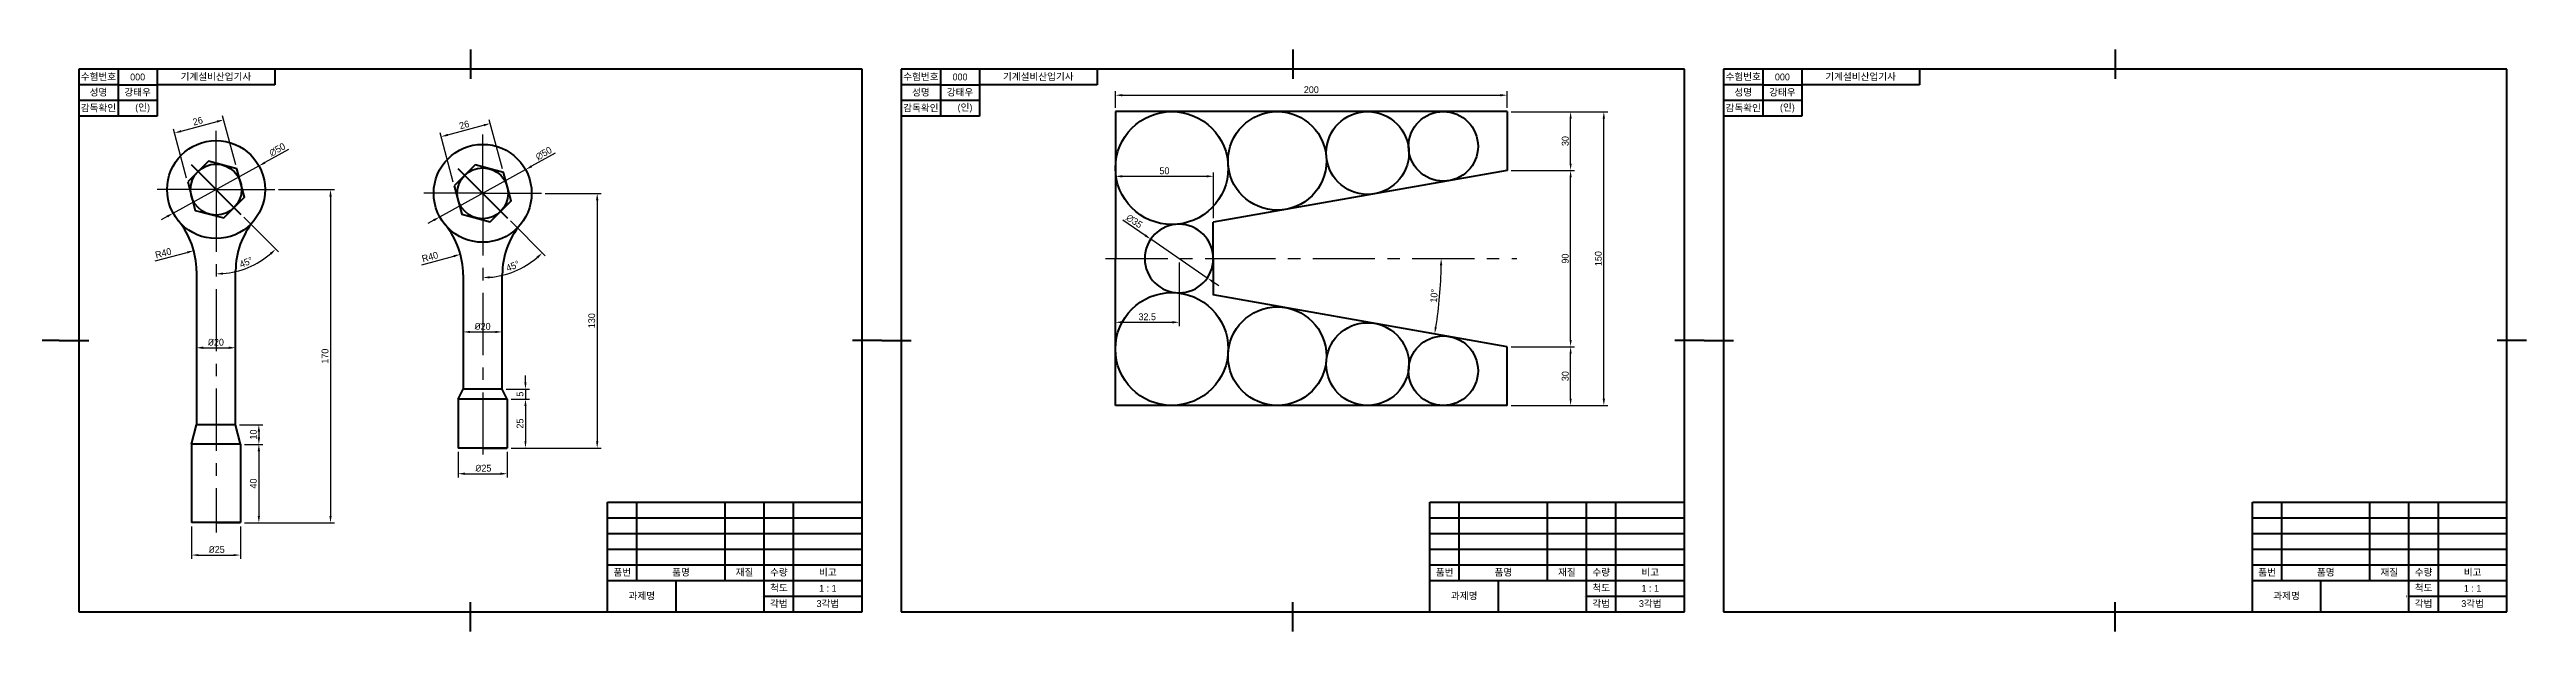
# Model space of a CAD drawing. Header units: millimetres. Extents: x 0 to 2520, y 0 to 297.
# Drawn here: x 1255 to 2520, y 0 to 297 of the extents above; entities that cross this region are included whole.
import ezdxf

# ---------------------------------------------------------------- set-up
doc = ezdxf.new("R2010")
doc.units = ezdxf.units.MM
doc.linetypes.add('CENTER', pattern=[50.8, 31.75, -6.35, 6.35, -6.35])
for name, color, linetype, lineweight in [('1.윤곽선', 5, 'Continuous', 70), ('2.외형선', 3, 'Continuous', 50), ('4.일반주서', 2, 'Continuous', 35), ('5.중심선', 1, 'CENTER', 25)]:
    doc.layers.add(name, color=color, linetype=linetype, lineweight=lineweight)
doc.styles.add('굴림', font='')
doc.styles.get('굴림').set_extended_font_data('Gulim')
doc.dimstyles.new('기계제도기능사치수', dxfattribs={"dimtxt": 3.5, "dimasz": 3.5, "dimexe": 2, "dimexo": 2, "dimgap": 1, "dimtad": 1, "dimdsep": 46, "dimtxsty": '굴림', "dimcen": 2.5, "dimclrd": 1, "dimclre": 1, "dimclrt": 2, "dimazin": 2, "dimtfac": 1, "dimtmove": 0, "dimatfit": 3, "dimfxl": 1, "dimarcsym": 0})

# ---------------------------------------------------------------- blocks, each defined once
blk = doc.blocks.new('*D20')
at = {"layer": '2.외형선', "color": 1, "lineweight": -2, "transparency": 16777216}
for p, q in [((1372, 225.5), (1400.5, 225.5)), ((1398.5, 222), (1398.5, 59)), ((1354.5, 55.5), (1400.5, 55.5))]:
    blk.add_line(p, q, dxfattribs=at)
at = {"layer": '2.외형선', "color": 1, "transparency": 16777216}
for points in [[(1397.9, 222), (1399.1, 222), (1398.5, 225.5)], [(1397.9, 59), (1399.1, 59), (1398.5, 55.5)]]:
    blk.add_solid(points, dxfattribs=at)
at = {"layer": 'Defpoints', "color": 0, "transparency": 16777216}
for p in [(1370, 225.5), (1352.5, 55.5), (1398.5, 55.5)]:
    blk.add_point(p, dxfattribs=at)
at = {"layer": '2.외형선', "color": 2, "transparency": 16777216, "insert": (1395.7, 140.5), "char_height": 3.5, "attachment_point": 5, "rotation": 90, "style": '굴림'}
blk.add_mtext('170', dxfattribs=at)
blk = doc.blocks.new('*D21')
at = {"layer": '2.외형선', "color": 1, "lineweight": -2, "transparency": 16777216}
for p, q in [((1325, 231.4), (1318.3, 256.4)), ((1322.2, 255.3), (1340.6, 260.3)), ((1350.1, 238.1), (1343.4, 263.1))]:
    blk.add_line(p, q, dxfattribs=at)
at = {"layer": '2.외형선', "color": 1, "transparency": 16777216}
for points in [[(1322.1, 255.9), (1322.4, 254.8), (1318.8, 254.4)], [(1340.4, 260.8), (1340.7, 259.7), (1344, 261.2)]]:
    blk.add_solid(points, dxfattribs=at)
at = {"layer": 'Defpoints', "color": 0, "transparency": 16777216}
for p in [(1344, 261.2), (1325.5, 229.4), (1350.7, 236.2)]:
    blk.add_point(p, dxfattribs=at)
at = {"layer": '2.외형선', "color": 2, "transparency": 16777216, "insert": (1330.7, 260.5), "char_height": 3.5, "attachment_point": 5, "rotation": 15, "style": '굴림'}
blk.add_mtext('26', dxfattribs=at)
blk = doc.blocks.new('*D22')
at = {"layer": '2.외형선', "color": 1, "lineweight": -2, "transparency": 16777216}
for p, q in [((1377.1, 246), (1365, 239.3)), ((1318.1, 213.5), (1361.9, 237.6)), ((1315.1, 211.8), (1312, 210.1))]:
    blk.add_line(p, q, dxfattribs=at)
at = {"layer": '2.외형선', "color": 1, "transparency": 16777216}
for points in [[(1364.7, 239.8), (1365.3, 238.8), (1361.9, 237.6)], [(1314.8, 212.3), (1315.4, 211.3), (1318.1, 213.5)]]:
    blk.add_solid(points, dxfattribs=at)
at = {"layer": 'Defpoints', "color": 0, "transparency": 16777216}
for p in [(1361.9, 237.6), (1318.1, 213.5)]:
    blk.add_point(p, dxfattribs=at)
at = {"layer": '2.외형선', "color": 2, "transparency": 16777216, "insert": (1371.3, 245.9), "char_height": 3.5, "attachment_point": 5, "rotation": 28.8495, "style": '굴림'}
blk.add_mtext('∅50', dxfattribs=at)
blk = doc.blocks.new('*D24')
at = {"layer": '2.외형선', "color": 1, "lineweight": -2, "transparency": 16777216}
blk.add_line((1354.2, 211.4), (1371.9, 193.7), dxfattribs=at)
blk.add_arc((1340, 225.5), 43, 274.6618, 310.3382, dxfattribs=at)
at = {"layer": '2.외형선', "color": 1, "transparency": 16777216}
for points in [[(1367.5, 193.2), (1368.3, 192.3), (1370.5, 195.1)], [(1343.6, 182.1), (1343.5, 183.2), (1340, 182.5)]]:
    blk.add_solid(points, dxfattribs=at)
at = {"layer": 'Defpoints', "color": 0, "transparency": 16777216}
for p in [(1327.3, 238.3), (1340, 225.5), (1352.8, 212.8), (1351.2, 184), (1340, 50.5)]:
    blk.add_point(p, dxfattribs=at)
at = {"layer": '2.외형선', "color": 2, "transparency": 16777216, "insert": (1355.4, 188.4), "char_height": 3.5, "attachment_point": 5, "rotation": 22.5, "style": '굴림'}
blk.add_mtext('45°', dxfattribs=at)
blk = doc.blocks.new('*D25')
at = {"layer": '2.외형선', "color": 1, "lineweight": -2, "transparency": 16777216}
blk.add_line((1309, 189.1), (1325.3, 193.5), dxfattribs=at)
at = {"layer": '2.외형선', "color": 1, "transparency": 16777216}
blk.add_solid([(1325.1, 194), (1325.5, 192.9), (1328.7, 194.4)], dxfattribs=at)
at = {"layer": 'Defpoints', "color": 0, "transparency": 16777216}
for p in [(1328.7, 194.4), (1290, 184)]:
    blk.add_point(p, dxfattribs=at)
at = {"layer": '2.외형선', "color": 2, "transparency": 16777216, "insert": (1313.1, 193.1), "char_height": 3.5, "attachment_point": 5, "rotation": 15.0154, "style": '굴림'}
blk.add_mtext('R40', dxfattribs=at)
blk = doc.blocks.new('*D26')
at = {"layer": '2.외형선', "color": 1, "lineweight": -2, "transparency": 16777216}
blk.add_line((1333.5, 144.8), (1346.5, 144.8), dxfattribs=at)
at = {"layer": '2.외형선', "color": 1, "transparency": 16777216}
for points in [[(1333.5, 145.4), (1333.5, 144.2), (1330, 144.8)], [(1346.5, 145.4), (1346.5, 144.2), (1350, 144.8)]]:
    blk.add_solid(points, dxfattribs=at)
at = {"layer": 'Defpoints', "color": 0, "transparency": 16777216}
for p in [(1330, 144.8), (1350, 144.8), (1350, 144.8)]:
    blk.add_point(p, dxfattribs=at)
at = {"layer": '2.외형선', "color": 2, "transparency": 16777216, "insert": (1340, 147.6), "char_height": 3.5, "attachment_point": 5, "style": '굴림'}
blk.add_mtext('{\\fISOCPEUR|b0|i0|c0|p34;%%C}20', dxfattribs=at)
blk = doc.blocks.new('*D27')
at = {"layer": '2.외형선', "color": 1, "lineweight": -2, "transparency": 16777216}
for p, q in [((1327.5, 53.5), (1327.5, 37)), ((1352.5, 53.5), (1352.5, 37)), ((1331, 39), (1349, 39))]:
    blk.add_line(p, q, dxfattribs=at)
at = {"layer": '2.외형선', "color": 1, "transparency": 16777216}
for points in [[(1331, 39.5), (1331, 38.4), (1327.5, 39)], [(1349, 39.5), (1349, 38.4), (1352.5, 39)]]:
    blk.add_solid(points, dxfattribs=at)
at = {"layer": 'Defpoints', "color": 0, "transparency": 16777216}
for p in [(1327.5, 55.5), (1352.5, 55.5), (1352.5, 39)]:
    blk.add_point(p, dxfattribs=at)
at = {"layer": '2.외형선', "color": 2, "transparency": 16777216, "insert": (1340.4, 41.8), "char_height": 3.5, "attachment_point": 5, "style": '굴림'}
blk.add_mtext('{\\fISOCPEUR|b0|i0|c0|p34;%%C}25', dxfattribs=at)
blk = doc.blocks.new('*D28')
at = {"layer": '2.외형선', "color": 1, "lineweight": -2, "transparency": 16777216}
for p, q in [((1352, 105.5), (1363.9, 105.5)), ((1361.9, 102), (1361.9, 99)), ((1354.5, 95.5), (1363.9, 95.5))]:
    blk.add_line(p, q, dxfattribs=at)
at = {"layer": '2.외형선', "color": 1, "transparency": 16777216}
for points in [[(1361.3, 102), (1362.5, 102), (1361.9, 105.5)], [(1361.3, 99), (1362.5, 99), (1361.9, 95.5)]]:
    blk.add_solid(points, dxfattribs=at)
at = {"layer": 'Defpoints', "color": 0, "transparency": 16777216}
for p in [(1350, 105.5), (1352.5, 95.5), (1361.9, 95.5)]:
    blk.add_point(p, dxfattribs=at)
at = {"layer": '2.외형선', "color": 2, "transparency": 16777216, "insert": (1359.1, 100.5), "char_height": 3.5, "attachment_point": 5, "rotation": 90, "style": '굴림'}
blk.add_mtext('10', dxfattribs=at)
blk = doc.blocks.new('*D29')
at = {"layer": '2.외형선', "color": 1, "lineweight": -2, "transparency": 16777216}
for p, q in [((1354.5, 95.5), (1363.9, 95.5)), ((1361.9, 92), (1361.9, 59)), ((1354.5, 55.5), (1363.9, 55.5))]:
    blk.add_line(p, q, dxfattribs=at)
at = {"layer": '2.외형선', "color": 1, "transparency": 16777216}
for points in [[(1361.3, 92), (1362.5, 92), (1361.9, 95.5)], [(1361.3, 59), (1362.5, 59), (1361.9, 55.5)]]:
    blk.add_solid(points, dxfattribs=at)
at = {"layer": 'Defpoints', "color": 0, "transparency": 16777216}
for p in [(1352.5, 95.5), (1352.5, 55.5), (1361.9, 55.5)]:
    blk.add_point(p, dxfattribs=at)
at = {"layer": '2.외형선', "color": 2, "transparency": 16777216, "insert": (1359.1, 75.5), "char_height": 3.5, "attachment_point": 5, "rotation": 90, "style": '굴림'}
blk.add_mtext('40', dxfattribs=at)
blk = doc.blocks.new('*D30')
at = {"layer": '2.외형선', "color": 1, "lineweight": -2, "transparency": 16777216}
for p, q in [((1508.2, 223.6), (1536.7, 223.6)), ((1534.7, 220.1), (1534.7, 97.1)), ((1490.7, 93.6), (1536.7, 93.6))]:
    blk.add_line(p, q, dxfattribs=at)
at = {"layer": '2.외형선', "color": 1, "transparency": 16777216}
for points in [[(1534.1, 220.1), (1535.3, 220.1), (1534.7, 223.6)], [(1534.1, 97.1), (1535.3, 97.1), (1534.7, 93.6)]]:
    blk.add_solid(points, dxfattribs=at)
at = {"layer": 'Defpoints', "color": 0, "transparency": 16777216}
for p in [(1506.2, 223.6), (1488.7, 93.6), (1534.7, 93.6)]:
    blk.add_point(p, dxfattribs=at)
at = {"layer": '2.외형선', "color": 2, "transparency": 16777216, "insert": (1531.9, 158.6), "char_height": 3.5, "attachment_point": 5, "rotation": 90, "style": '굴림'}
blk.add_mtext('130', dxfattribs=at)
blk = doc.blocks.new('*D31')
at = {"layer": '2.외형선', "color": 1, "lineweight": -2, "transparency": 16777216}
for p, q in [((1461.2, 229.4), (1454.5, 254.5)), ((1458.4, 253.4), (1476.7, 258.4)), ((1486.3, 236.2), (1479.6, 261.2))]:
    blk.add_line(p, q, dxfattribs=at)
at = {"layer": '2.외형선', "color": 1, "transparency": 16777216}
for points in [[(1458.2, 254), (1458.5, 252.9), (1455, 252.5)], [(1476.6, 258.9), (1476.9, 257.8), (1480.1, 259.3)]]:
    blk.add_solid(points, dxfattribs=at)
at = {"layer": 'Defpoints', "color": 0, "transparency": 16777216}
for p in [(1480.1, 259.3), (1486.8, 234.2), (1461.7, 227.5)]:
    blk.add_point(p, dxfattribs=at)
at = {"layer": '2.외형선', "color": 2, "transparency": 16777216, "insert": (1466.8, 258.6), "char_height": 3.5, "attachment_point": 5, "rotation": 15, "style": '굴림'}
blk.add_mtext('26', dxfattribs=at)
blk = doc.blocks.new('*D32')
at = {"layer": '2.외형선', "color": 1, "lineweight": -2, "transparency": 16777216}
for p, q in [((1513.3, 244.1), (1501.2, 237.4)), ((1454.3, 211.6), (1498.1, 235.7)), ((1451.3, 209.9), (1448.2, 208.2))]:
    blk.add_line(p, q, dxfattribs=at)
at = {"layer": '2.외형선', "color": 1, "transparency": 16777216}
for points in [[(1500.9, 237.9), (1501.5, 236.9), (1498.1, 235.7)], [(1451, 210.4), (1451.5, 209.4), (1454.3, 211.6)]]:
    blk.add_solid(points, dxfattribs=at)
at = {"layer": 'Defpoints', "color": 0, "transparency": 16777216}
for p in [(1498.1, 235.7), (1454.3, 211.6)]:
    blk.add_point(p, dxfattribs=at)
at = {"layer": '2.외형선', "color": 2, "transparency": 16777216, "insert": (1507.4, 244), "char_height": 3.5, "attachment_point": 5, "rotation": 28.8495, "style": '굴림'}
blk.add_mtext('∅50', dxfattribs=at)
blk = doc.blocks.new('*D33')
at = {"layer": '2.외형선', "color": 1, "lineweight": -2, "transparency": 16777216}
blk.add_line((1490.4, 209.5), (1508.1, 191.8), dxfattribs=at)
blk.add_arc((1476.2, 223.6), 43, 274.6618, 310.3382, dxfattribs=at)
at = {"layer": '2.외형선', "color": 1, "transparency": 16777216}
for points in [[(1503.7, 191.3), (1504.5, 190.4), (1506.6, 193.2)], [(1479.7, 180.2), (1479.7, 181.3), (1476.2, 180.6)]]:
    blk.add_solid(points, dxfattribs=at)
at = {"layer": 'Defpoints', "color": 0, "transparency": 16777216}
for p in [(1463.5, 236.4), (1476.2, 223.6), (1488.9, 210.9), (1487.4, 182.1), (1476.2, 58.6)]:
    blk.add_point(p, dxfattribs=at)
at = {"layer": '2.외형선', "color": 2, "transparency": 16777216, "insert": (1491.6, 186.5), "char_height": 3.5, "attachment_point": 5, "rotation": 22.5, "style": '굴림'}
blk.add_mtext('45°', dxfattribs=at)
blk = doc.blocks.new('*D34')
at = {"layer": '2.외형선', "color": 1, "lineweight": -2, "transparency": 16777216}
blk.add_line((1445.2, 187.2), (1461.5, 191.6), dxfattribs=at)
at = {"layer": '2.외형선', "color": 1, "transparency": 16777216}
blk.add_solid([(1461.3, 192.1), (1461.6, 191), (1464.9, 192.5)], dxfattribs=at)
at = {"layer": 'Defpoints', "color": 0, "transparency": 16777216}
for p in [(1464.9, 192.5), (1426.2, 182.1)]:
    blk.add_point(p, dxfattribs=at)
at = {"layer": '2.외형선', "color": 2, "transparency": 16777216, "insert": (1449.3, 191.2), "char_height": 3.5, "attachment_point": 5, "rotation": 15.0154, "style": '굴림'}
blk.add_mtext('R40', dxfattribs=at)
blk = doc.blocks.new('*D35')
at = {"layer": '2.외형선', "color": 1, "lineweight": -2, "transparency": 16777216}
for p, q in [((1469.7, 152.9), (1482.7, 152.9)), ((1486.2, 144.9), (1486.2, 154.9))]:
    blk.add_line(p, q, dxfattribs=at)
at = {"layer": '2.외형선', "color": 1, "transparency": 16777216}
for points in [[(1469.7, 153.4), (1469.7, 152.3), (1466.2, 152.9)], [(1482.7, 153.4), (1482.7, 152.3), (1486.2, 152.9)]]:
    blk.add_solid(points, dxfattribs=at)
at = {"layer": 'Defpoints', "color": 0, "transparency": 16777216}
for p in [(1466.2, 152.9), (1486.2, 152.9), (1486.2, 142.9)]:
    blk.add_point(p, dxfattribs=at)
at = {"layer": '2.외형선', "color": 2, "transparency": 16777216, "insert": (1476.2, 155.7), "char_height": 3.5, "attachment_point": 5, "style": '굴림'}
blk.add_mtext('{\\fISOCPEUR|b0|i0|c0|p34;%%C}20', dxfattribs=at)
blk = doc.blocks.new('*D36')
at = {"layer": '2.외형선', "color": 1, "lineweight": -2, "transparency": 16777216}
for p, q in [((1463.7, 91.6), (1463.7, 78.5)), ((1488.7, 91.6), (1488.7, 78.5)), ((1467.2, 80.5), (1485.2, 80.5))]:
    blk.add_line(p, q, dxfattribs=at)
at = {"layer": '2.외형선', "color": 1, "transparency": 16777216}
for points in [[(1467.2, 81.1), (1467.2, 79.9), (1463.7, 80.5)], [(1485.2, 81.1), (1485.2, 79.9), (1488.7, 80.5)]]:
    blk.add_solid(points, dxfattribs=at)
at = {"layer": 'Defpoints', "color": 0, "transparency": 16777216}
for p in [(1463.7, 93.6), (1488.7, 93.6), (1488.7, 80.5)]:
    blk.add_point(p, dxfattribs=at)
at = {"layer": '2.외형선', "color": 2, "transparency": 16777216, "insert": (1476.6, 83.3), "char_height": 3.5, "attachment_point": 5, "style": '굴림'}
blk.add_mtext('{\\fISOCPEUR|b0|i0|c0|p34;%%C}25', dxfattribs=at)
blk = doc.blocks.new('*D37')
at = {"layer": '2.외형선', "color": 1, "lineweight": -2, "transparency": 16777216}
for p, q in [((1498.1, 127.1), (1498.1, 130.6)), ((1488.2, 123.6), (1500.1, 123.6)), ((1490.7, 118.6), (1500.1, 118.6)), ((1498.1, 123.6), (1498.1, 118.6)), ((1498.1, 115.1), (1498.1, 111.6))]:
    blk.add_line(p, q, dxfattribs=at)
at = {"layer": '2.외형선', "color": 1, "transparency": 16777216}
for points in [[(1497.5, 127.1), (1498.6, 127.1), (1498.1, 123.6)], [(1497.5, 115.1), (1498.6, 115.1), (1498.1, 118.6)]]:
    blk.add_solid(points, dxfattribs=at)
at = {"layer": 'Defpoints', "color": 0, "transparency": 16777216}
for p in [(1486.2, 123.6), (1488.7, 118.6), (1498.1, 118.6)]:
    blk.add_point(p, dxfattribs=at)
at = {"layer": '2.외형선', "color": 2, "transparency": 16777216, "insert": (1495.3, 121.1), "char_height": 3.5, "attachment_point": 5, "rotation": 90, "style": '굴림'}
blk.add_mtext('5', dxfattribs=at)
blk = doc.blocks.new('*D38')
at = {"layer": '2.외형선', "color": 1, "lineweight": -2, "transparency": 16777216}
for p, q in [((1490.7, 118.6), (1500.1, 118.6)), ((1498.1, 115.1), (1498.1, 97.1)), ((1490.7, 93.6), (1500.1, 93.6))]:
    blk.add_line(p, q, dxfattribs=at)
at = {"layer": '2.외형선', "color": 1, "transparency": 16777216}
for points in [[(1497.5, 115.1), (1498.6, 115.1), (1498.1, 118.6)], [(1497.5, 97.1), (1498.6, 97.1), (1498.1, 93.6)]]:
    blk.add_solid(points, dxfattribs=at)
at = {"layer": 'Defpoints', "color": 0, "transparency": 16777216}
for p in [(1488.7, 118.6), (1488.7, 93.6), (1498.1, 93.6)]:
    blk.add_point(p, dxfattribs=at)
at = {"layer": '2.외형선', "color": 2, "transparency": 16777216, "insert": (1495.3, 106.1), "char_height": 3.5, "attachment_point": 5, "rotation": 90, "style": '굴림'}
blk.add_mtext('25', dxfattribs=at)
blk = doc.blocks.new('*D48')
at = {"layer": '2.외형선', "color": 1, "lineweight": -2, "transparency": 16777216}
for p, q in [((1799.4, 267.3), (1799.4, 275.7)), ((1802.9, 273.7), (1995.9, 273.7)), ((1999.4, 267.3), (1999.4, 275.7))]:
    blk.add_line(p, q, dxfattribs=at)
at = {"layer": '2.외형선', "color": 1, "transparency": 16777216}
for points in [[(1802.9, 274.3), (1802.9, 273.1), (1799.4, 273.7)], [(1995.9, 274.3), (1995.9, 273.1), (1999.4, 273.7)]]:
    blk.add_solid(points, dxfattribs=at)
at = {"layer": 'Defpoints', "color": 0, "transparency": 16777216}
for p in [(1999.4, 273.7), (1799.4, 265.3), (1999.4, 265.3)]:
    blk.add_point(p, dxfattribs=at)
at = {"layer": '2.외형선', "color": 2, "transparency": 16777216, "insert": (1899.4, 276.5), "char_height": 3.5, "attachment_point": 5, "style": '굴림'}
blk.add_mtext('200', dxfattribs=at)
blk = doc.blocks.new('*D49')
at = {"layer": '2.외형선', "color": 1, "lineweight": -2, "transparency": 16777216}
for p, q in [((2001.4, 145.3), (2033.8, 145.3)), ((2031.8, 118.8), (2031.8, 141.8)), ((2001.4, 115.3), (2033.8, 115.3))]:
    blk.add_line(p, q, dxfattribs=at)
at = {"layer": '2.외형선', "color": 1, "transparency": 16777216}
for points in [[(2031.3, 141.8), (2032.4, 141.8), (2031.8, 145.3)], [(2031.3, 118.8), (2032.4, 118.8), (2031.8, 115.3)]]:
    blk.add_solid(points, dxfattribs=at)
at = {"layer": 'Defpoints', "color": 0, "transparency": 16777216}
for p in [(1999.4, 145.3), (2031.8, 145.3), (1999.4, 115.3)]:
    blk.add_point(p, dxfattribs=at)
at = {"layer": '2.외형선', "color": 2, "transparency": 16777216, "insert": (2029.1, 130.3), "char_height": 3.5, "attachment_point": 5, "rotation": 90, "style": '굴림'}
blk.add_mtext('30', dxfattribs=at)
blk = doc.blocks.new('*D50')
at = {"layer": '2.외형선', "color": 1, "lineweight": -2, "transparency": 16777216}
for p, q in [((2001.4, 235.3), (2033.8, 235.3)), ((2031.8, 148.8), (2031.8, 231.8)), ((2001.4, 145.3), (2033.8, 145.3))]:
    blk.add_line(p, q, dxfattribs=at)
at = {"layer": '2.외형선', "color": 1, "transparency": 16777216}
for points in [[(2031.3, 231.8), (2032.4, 231.8), (2031.8, 235.3)], [(2031.3, 148.8), (2032.4, 148.8), (2031.8, 145.3)]]:
    blk.add_solid(points, dxfattribs=at)
at = {"layer": 'Defpoints', "color": 0, "transparency": 16777216}
for p in [(1999.4, 235.3), (2031.8, 235.3), (1999.4, 145.3)]:
    blk.add_point(p, dxfattribs=at)
at = {"layer": '2.외형선', "color": 2, "transparency": 16777216, "insert": (2029.1, 190.3), "char_height": 3.5, "attachment_point": 5, "rotation": 90, "style": '굴림'}
blk.add_mtext('90', dxfattribs=at)
blk = doc.blocks.new('*D51')
at = {"layer": '2.외형선', "color": 1, "lineweight": -2, "transparency": 16777216}
for p, q in [((2001.4, 265.3), (2033.8, 265.3)), ((2031.8, 238.8), (2031.8, 261.8)), ((2001.4, 235.3), (2033.8, 235.3))]:
    blk.add_line(p, q, dxfattribs=at)
at = {"layer": '2.외형선', "color": 1, "transparency": 16777216}
for points in [[(2031.3, 261.8), (2032.4, 261.8), (2031.8, 265.3)], [(2031.3, 238.8), (2032.4, 238.8), (2031.8, 235.3)]]:
    blk.add_solid(points, dxfattribs=at)
at = {"layer": 'Defpoints', "color": 0, "transparency": 16777216}
for p in [(1999.4, 265.3), (2031.8, 265.3), (1999.4, 235.3)]:
    blk.add_point(p, dxfattribs=at)
at = {"layer": '2.외형선', "color": 2, "transparency": 16777216, "insert": (2029.1, 250.3), "char_height": 3.5, "attachment_point": 5, "rotation": 90, "style": '굴림'}
blk.add_mtext('30', dxfattribs=at)
blk = doc.blocks.new('*D52')
at = {"layer": '2.외형선', "color": 1, "lineweight": -2, "transparency": 16777216}
for p, q in [((2001.4, 265.3), (2050.8, 265.3)), ((2048.8, 118.8), (2048.8, 261.8)), ((2001.4, 115.3), (2050.8, 115.3))]:
    blk.add_line(p, q, dxfattribs=at)
at = {"layer": '2.외형선', "color": 1, "transparency": 16777216}
for points in [[(2048.2, 261.8), (2049.4, 261.8), (2048.8, 265.3)], [(2048.2, 118.8), (2049.4, 118.8), (2048.8, 115.3)]]:
    blk.add_solid(points, dxfattribs=at)
at = {"layer": 'Defpoints', "color": 0, "transparency": 16777216}
for p in [(1999.4, 265.3), (2048.8, 265.3), (1999.4, 115.3)]:
    blk.add_point(p, dxfattribs=at)
at = {"layer": '2.외형선', "color": 2, "transparency": 16777216, "insert": (2046, 190.3), "char_height": 3.5, "attachment_point": 5, "rotation": 90, "style": '굴림'}
blk.add_mtext('150', dxfattribs=at)
blk = doc.blocks.new('*D53')
at = {"layer": '2.외형선', "color": 1, "lineweight": -2, "transparency": 16777216}
blk.add_arc((1744.2, 190.3), 221.6, 350.9051, 359.0949, dxfattribs=at)
at = {"layer": '2.외형선', "color": 1, "transparency": 16777216}
for points in [[(1965.1, 186.8), (1966.3, 186.8), (1965.7, 190.3)], [(1963.5, 155.2), (1962.4, 155.4), (1962.4, 151.9)]]:
    blk.add_solid(points, dxfattribs=at)
at = {"layer": 'Defpoints', "color": 0, "transparency": 16777216}
for p in [(1849.4, 190.3), (2004.4, 190.3), (1849.4, 171.8), (1964.2, 164.6), (1999.4, 145.3)]:
    blk.add_point(p, dxfattribs=at)
at = {"layer": '2.외형선', "color": 2, "transparency": 16777216, "insert": (1962.1, 171.3), "char_height": 3.5, "attachment_point": 5, "rotation": 85, "style": '굴림'}
blk.add_mtext('10°', dxfattribs=at)
blk = doc.blocks.new('*D54')
at = {"layer": '2.외형선', "color": 1, "lineweight": -2, "transparency": 16777216}
for p, q in [((1831.9, 188.3), (1831.9, 155.8)), ((1799.4, 154.8), (1799.4, 159.8)), ((1802.9, 157.8), (1828.4, 157.8))]:
    blk.add_line(p, q, dxfattribs=at)
at = {"layer": '2.외형선', "color": 1, "transparency": 16777216}
for points in [[(1802.9, 158.4), (1802.9, 157.2), (1799.4, 157.8)], [(1828.4, 158.4), (1828.4, 157.2), (1831.9, 157.8)]]:
    blk.add_solid(points, dxfattribs=at)
at = {"layer": 'Defpoints', "color": 0, "transparency": 16777216}
for p in [(1831.9, 190.3), (1799.4, 152.8), (1831.9, 157.8)]:
    blk.add_point(p, dxfattribs=at)
at = {"layer": '2.외형선', "color": 2, "transparency": 16777216, "insert": (1815.6, 160.6), "char_height": 3.5, "attachment_point": 5, "style": '굴림'}
blk.add_mtext('32.5', dxfattribs=at)
blk = doc.blocks.new('*D55')
at = {"layer": '2.외형선', "color": 1, "lineweight": -2, "transparency": 16777216}
for p, q in [((1803.1, 210.1), (1814.5, 202.2)), ((1846.3, 180.4), (1817.4, 200.2)), ((1849.2, 178.5), (1852.1, 176.5))]:
    blk.add_line(p, q, dxfattribs=at)
at = {"layer": '2.외형선', "color": 1, "transparency": 16777216}
for points in [[(1814.9, 202.7), (1814.2, 201.7), (1817.4, 200.2)], [(1849.5, 178.9), (1848.8, 178), (1846.3, 180.4)]]:
    blk.add_solid(points, dxfattribs=at)
at = {"layer": 'Defpoints', "color": 0, "transparency": 16777216}
for p in [(1817.4, 200.2), (1846.3, 180.4)]:
    blk.add_point(p, dxfattribs=at)
at = {"layer": '2.외형선', "color": 2, "transparency": 16777216, "insert": (1809, 209.4), "char_height": 3.5, "attachment_point": 5, "rotation": 325.5594, "style": '굴림'}
blk.add_mtext('∅35', dxfattribs=at)
blk = doc.blocks.new('*D56')
at = {"layer": '2.외형선', "color": 1, "lineweight": -2, "transparency": 16777216}
for p, q in [((1799.4, 229.8), (1799.4, 234.3)), ((1802.9, 232.3), (1845.9, 232.3)), ((1849.4, 210.9), (1849.4, 234.3))]:
    blk.add_line(p, q, dxfattribs=at)
at = {"layer": '2.외형선', "color": 1, "transparency": 16777216}
for points in [[(1802.9, 232.9), (1802.9, 231.7), (1799.4, 232.3)], [(1845.9, 232.9), (1845.9, 231.7), (1849.4, 232.3)]]:
    blk.add_solid(points, dxfattribs=at)
at = {"layer": 'Defpoints', "color": 0, "transparency": 16777216}
for p in [(1799.4, 227.8), (1849.4, 232.3), (1849.4, 208.9)]:
    blk.add_point(p, dxfattribs=at)
at = {"layer": '2.외형선', "color": 2, "transparency": 16777216, "insert": (1824.4, 235.1), "char_height": 3.5, "attachment_point": 5, "style": '굴림'}
blk.add_mtext('50', dxfattribs=at)

msp = doc.modelspace()

# ---------------------------------------------------------------- linework, layer by layer
at = {"layer": '1.윤곽선'}
for p, q in [((1470, 297), (1470, 282)), ((1890, 297), (1890, 282)), ((2310, 297), (2310, 282)), ((1670, 287), (1270, 287)), ((1270, 287), (1270, 10)), ((1310, 287), (1310, 263)), ((1370, 279), (1310, 279)), ((1370, 287), (1370, 279)), ((1670, 10), (1670, 287)), ((2090, 287), (1690, 287)), ((1690, 287), (1690, 10)), ((1730, 287), (1730, 263)), ((1790, 279), (1730, 279)), ((1790, 287), (1790, 279)), ((2090, 10), (2090, 287)), ((2510, 287), (2110, 287)), ((2110, 287), (2110, 10)), ((2150, 287), (2150, 263)), ((2210, 279), (2150, 279)), ((2210, 287), (2210, 279)), ((2510, 10), (2510, 287)), ((1310, 263), (1270, 263)), ((1730, 263), (1690, 263)), ((2150, 263), (2110, 263)), ((1260, 148.5), (1245, 148.5)), ((1260, 148.5), (1275, 148.5)), ((1680, 148.5), (1665, 148.5)), ((1680, 148.5), (1695, 148.5)), ((2100, 148.5), (2085, 148.5)), ((2100, 148.5), (2115, 148.5)), ((2520, 148.5), (2505, 148.5)), ((1540, 66), (1670, 66)), ((1540, 10), (1540, 66)), ((1960, 66), (2090, 66)), ((1960, 10), (1960, 66)), ((2380, 66), (2510, 66)), ((2380, 10), (2380, 66)), ((1470, 0), (1470, 15)), ((1890, 0), (1890, 15)), ((2310, 0), (2310, 15)), ((1270, 10), (1670, 10)), ((1690, 10), (2090, 10)), ((2110, 10), (2510, 10))]:
    msp.add_line(p, q, dxfattribs=at)
at = {"layer": '2.외형선'}
for p, q in [((1290, 279), (1270, 279)), ((1290, 287), (1290, 263)), ((1290, 279), (1310, 279)), ((1710, 279), (1690, 279)), ((1710, 287), (1710, 263)), ((1710, 279), (1730, 279)), ((2130, 279), (2110, 279)), ((2130, 287), (2130, 263)), ((2130, 279), (2150, 279)), ((1310, 271), (1270, 271)), ((1730, 271), (1690, 271)), ((2150, 271), (2110, 271)), ((1999.359, 265.336), (1799.359, 265.336)), ((1799.359, 265.336), (1799.359, 190.336)), ((1999.359, 265.336), (1999.359, 235.336)), ((1327.319, 238.266), (1352.774, 212.81)), ((1463.49, 236.356), (1488.946, 210.9)), ((1999.359, 235.336), (1849.359, 208.887)), ((1849.359, 190.336), (1849.359, 208.887)), ((1799.359, 115.336), (1799.359, 190.336)), ((1849.359, 190.336), (1849.359, 171.785)), ((1330.047, 184.005), (1330.047, 105.538)), ((1350.047, 105.538), (1350.047, 184.005)), ((1466.218, 182.095), (1466.218, 123.628)), ((1486.218, 123.628), (1486.218, 182.095)), ((1999.359, 145.336), (1849.359, 171.785)), ((1999.359, 115.336), (1999.359, 145.336)), ((1463.718, 118.628), (1466.218, 123.628)), ((1463.718, 118.628), (1463.718, 93.628)), ((1488.718, 118.628), (1463.718, 118.628)), ((1486.218, 123.628), (1466.218, 123.628)), ((1488.718, 118.628), (1486.218, 123.628)), ((1488.718, 118.628), (1488.718, 93.628)), ((1999.359, 115.336), (1799.359, 115.336)), ((1327.547, 95.538), (1330.047, 105.538)), ((1350.047, 105.538), (1330.047, 105.538)), ((1352.547, 95.538), (1350.047, 105.538)), ((1327.547, 95.538), (1327.547, 55.538)), ((1352.547, 95.538), (1327.547, 95.538)), ((1352.547, 95.538), (1352.547, 55.538)), ((1488.718, 93.628), (1463.718, 93.628)), ((1476.218, 93.628), (1488.718, 93.628)), ((1555, 26), (1555, 66)), ((1600, 26), (1600, 66)), ((1620, 10), (1620, 66)), ((1635, 10), (1635, 66)), ((1975, 26), (1975, 66)), ((2020, 26), (2020, 66)), ((2040, 10), (2040, 66)), ((2055, 10), (2055, 66)), ((2395, 26), (2395, 66)), ((2440, 26), (2440, 66)), ((2460, 10), (2460, 66)), ((2475, 10), (2475, 66)), ((1352.547, 55.538), (1327.547, 55.538)), ((1340.047, 55.538), (1352.547, 55.538)), ((1540, 58), (1670, 58)), ((1960, 58), (2090, 58)), ((2380, 58), (2510, 58)), ((1540, 50), (1670, 50)), ((1540, 42), (1670, 42)), ((1960, 50), (2090, 50)), ((1960, 42), (2090, 42)), ((2380, 50), (2510, 50)), ((2380, 42), (2510, 42)), ((1540, 34), (1670, 34)), ((1540, 26), (1670, 26)), ((1575, 10), (1575, 26)), ((1960, 34), (2090, 34)), ((1960, 26), (2090, 26)), ((1995, 10), (1995, 26)), ((2380, 34), (2510, 34)), ((2380, 26), (2510, 26)), ((2415, 10), (2415, 26)), ((1618.76, 18), (1618.833, 18)), ((1620, 18), (1670, 18)), ((2038.76, 18), (2038.833, 18)), ((2040, 18), (2090, 18)), ((2458.76, 18), (2458.833, 18)), ((2460, 18), (2510, 18))]:
    msp.add_line(p, q, dxfattribs=at)
for points in [[(1325.547, 229.423), (1329.432, 214.924), (1343.932, 211.039), (1354.546, 221.653), (1350.661, 236.153), (1336.161, 240.038)], [(1461.719, 227.513), (1465.604, 213.014), (1480.103, 209.128), (1490.718, 219.743), (1486.833, 234.243), (1472.333, 238.128)]]:
    msp.add_lwpolyline(points, close=True, dxfattribs=at)
for centre, radius in [((1828.182, 236.513), 28.823), ((1882.03, 240.186), 25.15), ((1928.122, 244.219), 21.118), ((1966.823, 247.605), 17.732), ((1340.047, 225.538), 25), ((1476.218, 223.628), 25), ((1340.047, 225.538), 13), ((1476.218, 223.628), 13), ((1828.182, 144.159), 28.823), ((1882.03, 140.486), 25.15), ((1928.122, 136.454), 21.118), ((1966.823, 133.068), 17.732)]:
    msp.add_circle(centre, radius, dxfattribs=at)
for centre, radius, start, end in [((1290.047, 184.005), 40, 0, 39.715137), ((1390.047, 184.005), 40, 140.284863, 180), ((1426.218, 182.095), 40, 0, 39.715137), ((1526.218, 182.095), 40, 140.284863, 180), ((1831.859, 190.336), 17.5, 0, 180), ((1831.859, 190.336), 17.5, 180, 0)]:
    msp.add_arc(centre, radius, start, end, dxfattribs=at)
at = {"layer": '5.중심선'}
for p, q in [((1340.047, 225.538), (1340.047, 255.538)), ((1476.218, 223.628), (1476.218, 253.628)), ((1340.047, 225.538), (1310.047, 225.538)), ((1340.047, 225.538), (1340.047, 50.538)), ((1340.047, 225.538), (1370.047, 225.538)), ((1476.218, 223.628), (1446.218, 223.628)), ((1476.218, 223.628), (1476.218, 88.628)), ((1476.218, 223.628), (1506.218, 223.628)), ((1794.359, 190.336), (1849.359, 190.336)), ((1849.359, 190.336), (2004.359, 190.336))]:
    msp.add_line(p, q, dxfattribs=at)

# ---------------------------------------------------------------- texts
at = {"layer": '4.일반주서', "char_height": 3.5, "attachment_point": 5, "style": '굴림'}
for s, insert, width in [('수험번호', (1280, 283), 20), ('000', (1300, 283), 20), ('기계설비산업기사', (1339.963, 283), 60.07361), ('수험번호', (1700, 283), 20), ('000', (1720, 283), 20), ('기계설비산업기사', (1759.963, 283), 60.07361), ('수험번호', (2120, 283), 20), ('000', (2140, 283), 20), ('기계설비산업기사', (2179.963, 283), 60.07361), ('감독확인', (1280, 267), 20), ('성명', (1280, 275), 20), ('강태우', (1300, 275), 20), ('    (인)', (1300, 267), 20), ('감독확인', (1700, 267), 20), ('성명', (1700, 275), 20), ('강태우', (1720, 275), 20), ('    (인)', (1720, 267), 20), ('감독확인', (2120, 267), 20), ('성명', (2120, 275), 20), ('강태우', (2140, 275), 20), ('    (인)', (2140, 267), 20), ('품번', (1547.5, 30), 15), ('품명', (1577.5, 30), 45), ('재질', (1609.926, 30), 19.8528), ('수량', (1627.5, 30), 15), ('비고', (1652.5, 30), 35), ('품번', (1967.5, 30), 15), ('품명', (1997.5, 30), 45), ('재질', (2029.926, 30), 19.8528), ('수량', (2047.5, 30), 15), ('비고', (2072.5, 30), 35), ('품번', (2387.5, 30), 15), ('품명', (2417.5, 30), 45), ('재질', (2449.926, 30), 19.8528), ('수량', (2467.5, 30), 15), ('비고', (2492.5, 30), 35), ('과제명', (1557.5, 18), 35), ('각법', (1627.463, 14), 15.0736), ('척도', (1627.5, 22), 15), ('3각법', (1652.5, 14), 35), ('1 : 1', (1652.5, 22), 35), ('과제명', (1977.5, 18), 35), ('각법', (2047.463, 14), 15.0736), ('척도', (2047.5, 22), 15), ('3각법', (2072.5, 14), 35), ('1 : 1', (2072.5, 22), 35), ('과제명', (2397.5, 18), 35), ('각법', (2467.463, 14), 15.0736), ('척도', (2467.5, 22), 15), ('3각법', (2492.5, 14), 35), ('1 : 1', (2492.5, 22), 35)]:
    msp.add_mtext(s, dxfattribs=dict(at, insert=insert, width=width))

# ---------------------------------------------------------------- dimensions: what is measured, and where the dimension line sits
at = {"layer": '2.외형선'}
for base, p1, p2, picture, middle in [((1999.359, 273.715), (1799.359, 265.336), (1999.359, 265.336), '*D48', (1899.359, 276.509)), ((1849.359, 232.286), (1799.359, 227.836), (1849.359, 208.887), '*D56', (1824.359, 235.081)), ((1831.859, 157.774), (1799.359, 152.836), (1831.859, 190.336), '*D54', (1815.609, 160.569))]:
    dim = msp.add_linear_dim(base=base, p1=p1, p2=p2, dimstyle='기계제도기능사치수', dxfattribs=at)
    dim.commit()
    dim.dimension.update_dxf_attribs({"geometry": picture, "text_midpoint": middle})
for p1, p2, picture, middle in [((1325.547, 229.423), (1350.661, 236.153), '*D21', (1330.677, 260.505)), ((1461.719, 227.513), (1486.833, 234.243), '*D31', (1466.849, 258.595))]:
    dim = msp.add_aligned_dim(p1=p1, p2=p2, distance=25.9, dimstyle='기계제도기능사치수', dxfattribs=at)
    dim.commit()
    dim.dimension.update_dxf_attribs({"geometry": picture, "text_midpoint": middle})
for base, p1, p2, angle, picture, middle in [((2031.85, 265.336), (1999.359, 235.336), (1999.359, 265.336), 270, '*D51', (2029.055, 250.336)), ((2048.786, 265.336), (1999.359, 115.336), (1999.359, 265.336), 90, '*D52', (2045.987, 190.336)), ((2031.85, 235.336), (1999.359, 145.336), (1999.359, 235.336), 270, '*D50', (2029.055, 190.336)), ((1398.506, 55.538), (1370.047, 225.538), (1352.547, 55.538), 90, '*D20', (1395.707, 140.538)), ((1534.678, 93.628), (1506.218, 223.628), (1488.718, 93.628), 90, '*D30', (1531.879, 158.628)), ((2031.85, 145.336), (1999.359, 115.336), (1999.359, 145.336), 270, '*D49', (2029.055, 130.336)), ((1498.051, 118.628), (1486.218, 123.628), (1488.718, 118.628), 90, '*D37', (1495.259, 121.128)), ((1361.879, 95.538), (1350.047, 105.538), (1352.547, 95.538), 90, '*D28', (1359.08, 100.538))]:
    dim = msp.add_linear_dim(base=base, p1=p1, p2=p2, angle=angle, dimstyle='기계제도기능사치수', dxfattribs=at)
    dim.commit()
    dim.dimension.update_dxf_attribs({"geometry": picture, "text_midpoint": middle})
for p1, p2, picture, middle in [((1318.149, 213.475), (1361.944, 237.601), '*D22', (1371.261, 245.924)), ((1454.321, 211.565), (1498.116, 235.691), '*D32', (1507.433, 244.014)), ((1846.291, 180.439), (1817.426, 200.233), '*D55', (1808.962, 209.426))]:
    dim = msp.add_diameter_dim_2p(p1=p1, p2=p2, dimstyle='기계제도기능사치수', dxfattribs=at)
    dim.commit()
    dim.dimension.update_dxf_attribs({"geometry": picture, "text_midpoint": middle})
for base, line1, line2, picture, middle in [((1351.183, 183.976), ((1327.319, 238.266), (1352.774, 212.81)), ((1340.047, 225.538), (1340.047, 50.538)), '*D24', (1355.443, 188.369)), ((1487.355, 182.066), ((1463.49, 236.356), (1488.946, 210.9)), ((1476.218, 223.628), (1476.218, 58.628)), '*D33', (1491.614, 186.459)), ((1964.219, 164.614), ((1999.359, 145.336), (1849.359, 171.785)), ((1849.359, 190.336), (2004.359, 190.336)), '*D53', (1962.086, 171.269))]:
    dim = msp.add_angular_dim_2l(base=base, line1=line1, line2=line2, dimstyle='기계제도기능사치수', dxfattribs=at)
    dim.commit()
    dim.dimension.update_dxf_attribs({"geometry": picture, "text_midpoint": middle})
for center, mpoint, picture, middle in [((1290.047, 184.005), (1328.681, 194.368), '*D25', (1313.821, 190.382)), ((1426.218, 182.095), (1464.853, 192.458), '*D34', (1449.993, 188.472))]:
    dim = msp.add_radius_dim(center=center, mpoint=mpoint, dimstyle='기계제도기능사치수', dxfattribs=at)
    dim.commit()
    dim.dimension.update_dxf_attribs({"geometry": picture, "text_midpoint": middle, "dimtype": 164})
for base, p1, p2, picture, middle in [((1486.218, 152.862), (1466.218, 152.862), (1486.218, 142.862), '*D35', (1476.218, 155.656)), ((1350.047, 144.772), (1330.047, 144.772), (1350.047, 144.772), '*D26', (1340.047, 147.566))]:
    dim = msp.add_linear_dim(base=base, p1=p1, p2=p2, text='{\\fISOCPEUR|b0|i0|c0|p34;%%C}<>', dimstyle='기계제도기능사치수', dxfattribs=at)
    dim.commit()
    dim.dimension.update_dxf_attribs({"geometry": picture, "text_midpoint": middle})
for base, p1, p2, picture, middle in [((1498.051, 93.628), (1488.718, 118.628), (1488.718, 93.628), '*D38', (1495.256, 106.128)), ((1361.879, 55.538), (1352.547, 95.538), (1352.547, 55.538), '*D29', (1359.082, 75.538))]:
    dim = msp.add_linear_dim(base=base, p1=p1, p2=p2, angle=90, dimstyle='기계제도기능사치수', override={"dimtmove": 1}, dxfattribs=at)
    dim.commit()
    dim.dimension.update_dxf_attribs({"geometry": picture, "text_midpoint": middle})
for base, p1, p2, picture, middle in [((1488.718, 80.496), (1463.718, 93.628), (1488.718, 93.628), '*D36', (1476.574, 80.496)), ((1352.547, 38.96), (1327.547, 55.538), (1352.547, 55.538), '*D27', (1340.402, 38.96))]:
    dim = msp.add_linear_dim(base=base, p1=p1, p2=p2, text='{\\fISOCPEUR|b0|i0|c0|p34;%%C}<>', dimstyle='기계제도기능사치수', dxfattribs=at)
    dim.commit()
    dim.dimension.update_dxf_attribs({"geometry": picture, "text_midpoint": middle, "dimtype": 160})

doc.saveas('drawing.dxf')
